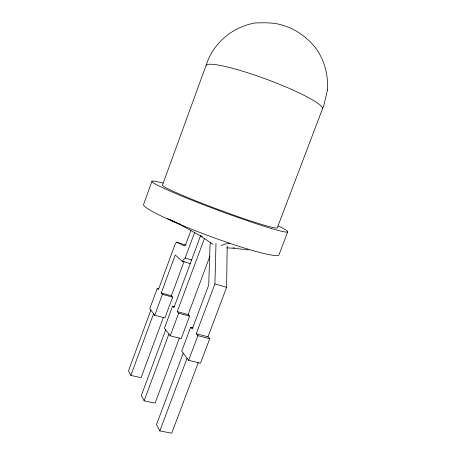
<?xml version="1.0" encoding="UTF-8"?>
<svg xmlns="http://www.w3.org/2000/svg" width="456" height="456" viewBox="0 0 456 456"><rect width="100%" height="100%" fill="white"/><g stroke="black" fill="none" stroke-linecap="round" stroke-linejoin="round"><path stroke-width="0.68" d="M193.372 327.938L190.671 327.231L181.727 351.148L188.636 360.337L200.492 363.193L209.714 338.7L207.993 336.773L226.603 287.331L227.202 246.211M209.714 338.7L197.893 335.65L196.245 333.729L214.924 283.894L215.99 243.327M151.939 181.397L143.532 204.579A72.253 6.697 20.4 0 0 208.831 235.855A72.253 6.697 20.4 0 0 278.924 254.955L287.707 231.91M158.608 288.694L157.286 288.323L149.796 308.661L154.721 315.21L164.929 317.906L172.619 297.152L171.393 295.784L161.259 292.957L175.258 254.995L182.189 261.208L190.631 263.762M150.868 310.086L128.489 370.865L130.861 375.408L141.086 377.688L163.51 317.08M130.861 375.408L153.604 313.722M154.721 315.21L162.427 294.32L161.259 292.957M190.927 230.383L185.774 244.33L184.304 245.944L176.671 242.204L175.218 243.949L158.403 289.628L157.286 288.323M182.189 261.208L185.159 258.045L194.763 232.093M171.393 295.784L184.121 261.379M174.585 306.7L172.585 306.153L164.434 328.138L170.225 335.838L181.197 338.62L189.582 316.15L188.14 314.537L177.259 311.602L204.436 238.448M165.693 329.813L141.337 395.483L144.119 400.818L155.108 403.115L179.322 338.187M200.777 235.216L173.896 307.686L172.585 306.153M144.119 400.818L168.908 334.088M170.225 335.838L178.638 313.209L177.259 311.602M210.769 242.432L210.039 244.393L208.723 284.977L192.232 329.055L190.671 327.231M188.14 314.537L209.982 255.976M183.226 353.143L156.511 424.559L159.822 430.914L171.707 433.2L198.343 362.417M159.822 430.914L187.063 358.245M188.636 360.337L197.893 335.65M221.12 245.613L224.888 244.142L229.909 243.196M226.797 247.876L233.979 248.263L248.218 249.911M233.176 247.83L234.458 247.893M196.245 333.729L207.993 336.773M178.638 313.209L189.582 316.15M162.427 294.32L172.619 297.152M214.924 283.894L226.603 287.331M185.159 258.045L191.685 260.034M176.671 242.204L185.98 245.123M177.019 222.893L180.861 224.403M176.386 222.619L167.597 218.658M169.028 219.119L170.316 219.729M171.547 220.333L175.246 222.146M175.862 222.454L180.593 224.848M181.18 225.144L200.002 235.598L213.072 244.33M201.187 235.877L202.299 236.681M206.112 65.288A62.176 8.248 20.4 0 1 267.011 79.464A62.176 8.248 20.4 0 1 322.58 108.574M278.337 226.022A72.453 4.075 20.4 0 1 262.907 225.88A72.453 4.075 20.4 0 1 174.483 192.985A72.453 4.075 20.4 0 1 163.003 183.118M327.511 89.866L323.937 105.011L277.259 227.932A61.298 3.443 20.4 0 1 218.601 209.64A61.298 3.443 20.4 0 1 162.444 185.221L207.412 61.708C215.124 41.41 233.899 26.568 255.217 22.954C264.999 22.686 275.076 22.298 284.379 25.849C294.08 28.785 302.522 34.496 309.806 41.456C322.774 53.762 328.525 72.27 327.511 89.866"/></g></svg>
